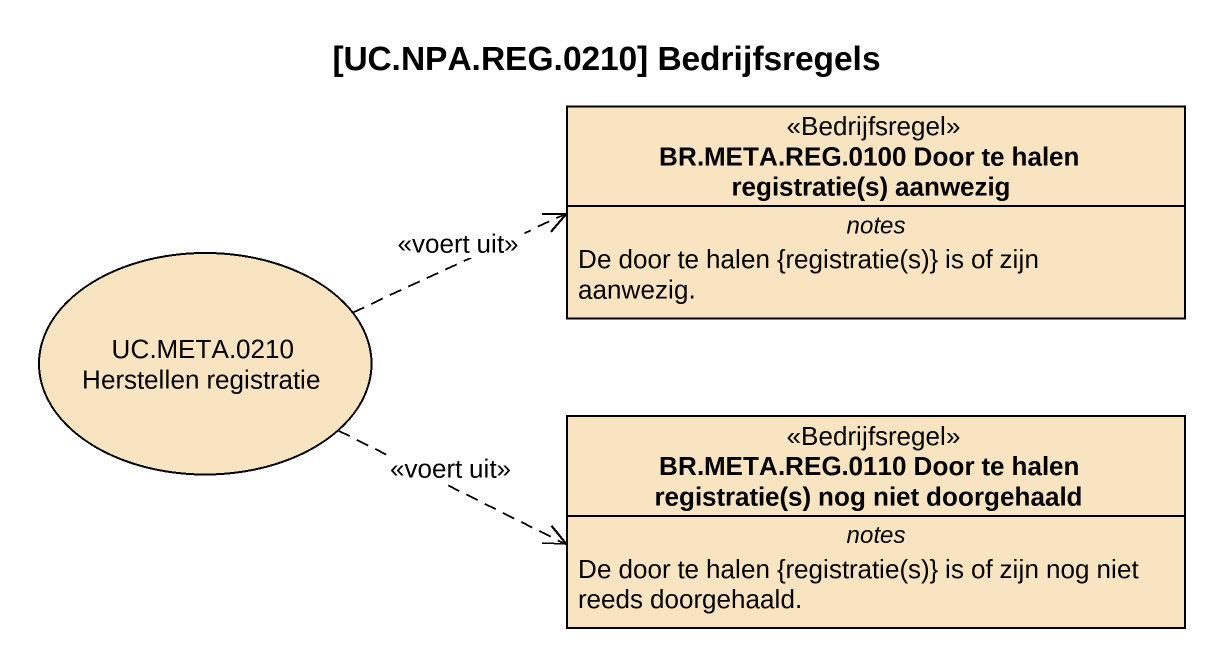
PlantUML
@startuml
title [UC.NPA.REG.0210] Bedrijfsregels
allowmixing
hide circle
hide empty members
class "BR.META.REG.0100 Door te halen registratie(s) aanwezig" as BR_META_REG_0100_Door_te <<Bedrijfsregel>> #F8E4C0 {
  -- notes --
  {field} De door te halen {registratie(s)} is of zijn aanwezig.
}
usecase "UC.META.0210 Herstellen registratie" as UC_META_0210_Herstellen #F8E4C0
class "BR.META.REG.0110 Door te halen registratie(s) nog niet doorgehaald" as BR_META_REG_0110_Door_te <<Bedrijfsregel>> #F8E4C0 {
  -- notes --
  {field} De door te halen {registratie(s)} is of zijn nog niet reeds doorgehaald.
}
UC_META_0210_Herstellen .right.> BR_META_REG_0100_Door_te : <<voert uit>>
UC_META_0210_Herstellen .right.> BR_META_REG_0110_Door_te : <<voert uit>>
@enduml
